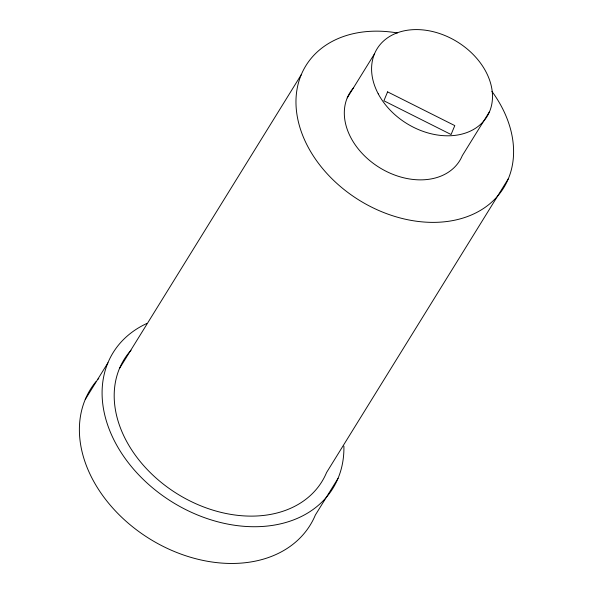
<?xml version="1.0" encoding="UTF-8"?>
<svg xmlns="http://www.w3.org/2000/svg" width="593" height="593" viewBox="0 0 593 593"><rect width="100%" height="100%" fill="white"/><g stroke="black" fill="none" stroke-linecap="round" stroke-linejoin="round"><path stroke-width="0.89" d="M85.244 399.482L107.963 362.768M119.467 368.542L301.214 74.777M347.239 97.882L374.502 53.815M489.559 111.58L462.295 155.648A64.578 48.018 31.7 0 1 379.372 167.515A64.578 48.018 31.7 0 1 353.406 87.994M508.32 178.752L326.573 472.517A116.235 86.43 31.7 0 1 176.899 493.628A116.235 86.43 31.7 0 1 131.038 350.211M338.084 478.292L315.365 515.013A129.155 96.036 31.7 0 1 151.037 539.689A129.155 96.036 31.7 0 1 95.836 381.766M97.578 379.705A129.155 96.036 31.7 0 1 98.772 378.378M491.886 91.329A116.235 86.43 31.7 0 1 452.192 220.692A116.235 86.43 31.7 0 1 299.606 126.442A116.235 86.43 31.7 0 1 397.384 32.956M343.896 446.144A129.155 96.036 31.7 0 1 172.163 501.989A129.155 96.036 31.7 0 1 146.716 323.533M387.6 91.871L383.886 100.788L451.08 134.522L454.794 125.605L387.6 91.871M378.23 93.805A64.578 48.018 31.7 0 0 482.798 122.136A64.578 48.018 31.7 0 0 435.069 32.163A64.578 48.018 31.7 0 0 378.23 93.805"/></g></svg>
